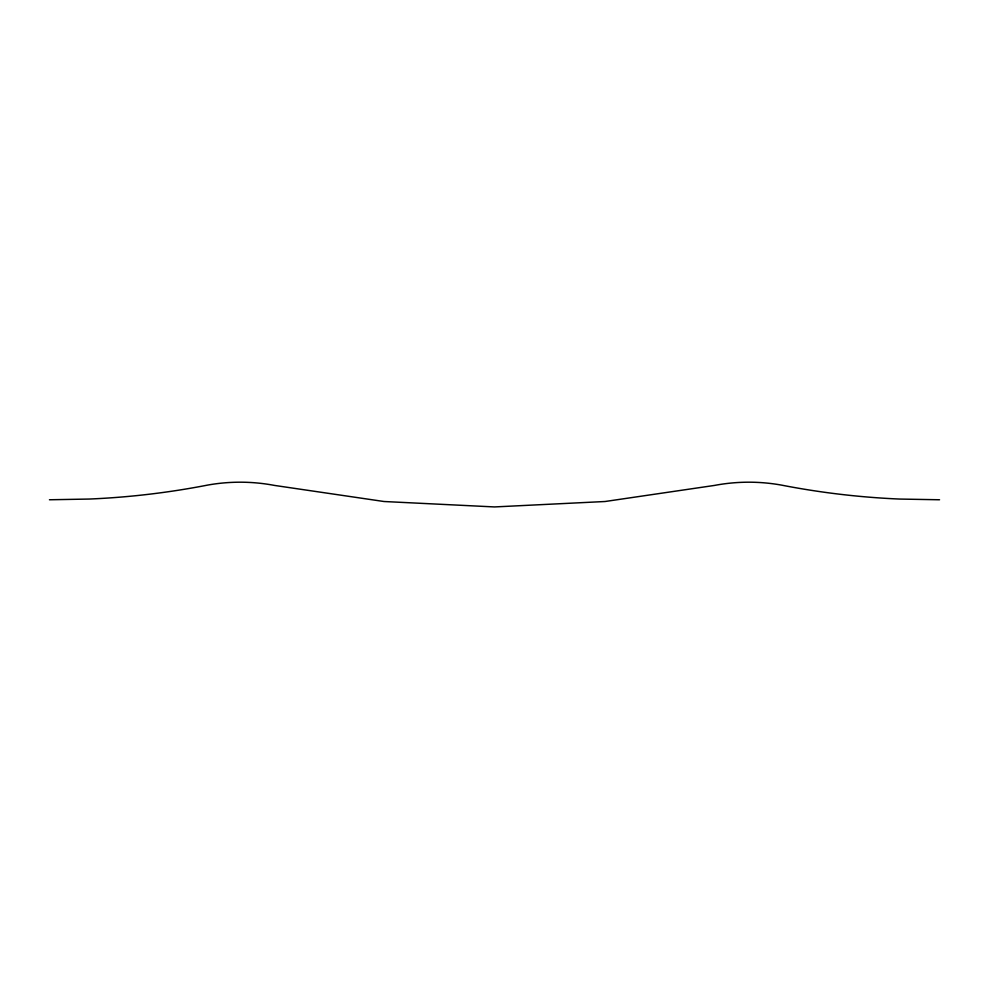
<?xml version="1.0" encoding="UTF-8"?>
<svg xmlns="http://www.w3.org/2000/svg" width="989" height="989" viewBox="0 0 989 989"><rect width="100%" height="100%" fill="white"/><g stroke="black" fill="none" stroke-linecap="round" stroke-linejoin="round"><path stroke-width="1.48" d="M49.45 499.766L89.22 499.049A795.564 795.564 0 0 0 207.616 485.092C229.72 481.124 252.467 481.235 274.522 485.426L384.004 501.51L494.512 506.937L605.021 501.51L714.491 485.426C736.558 481.235 759.292 481.124 781.397 485.092A795.119 795.107 0 0 0 899.792 499.062L939.55 499.766"/></g></svg>
